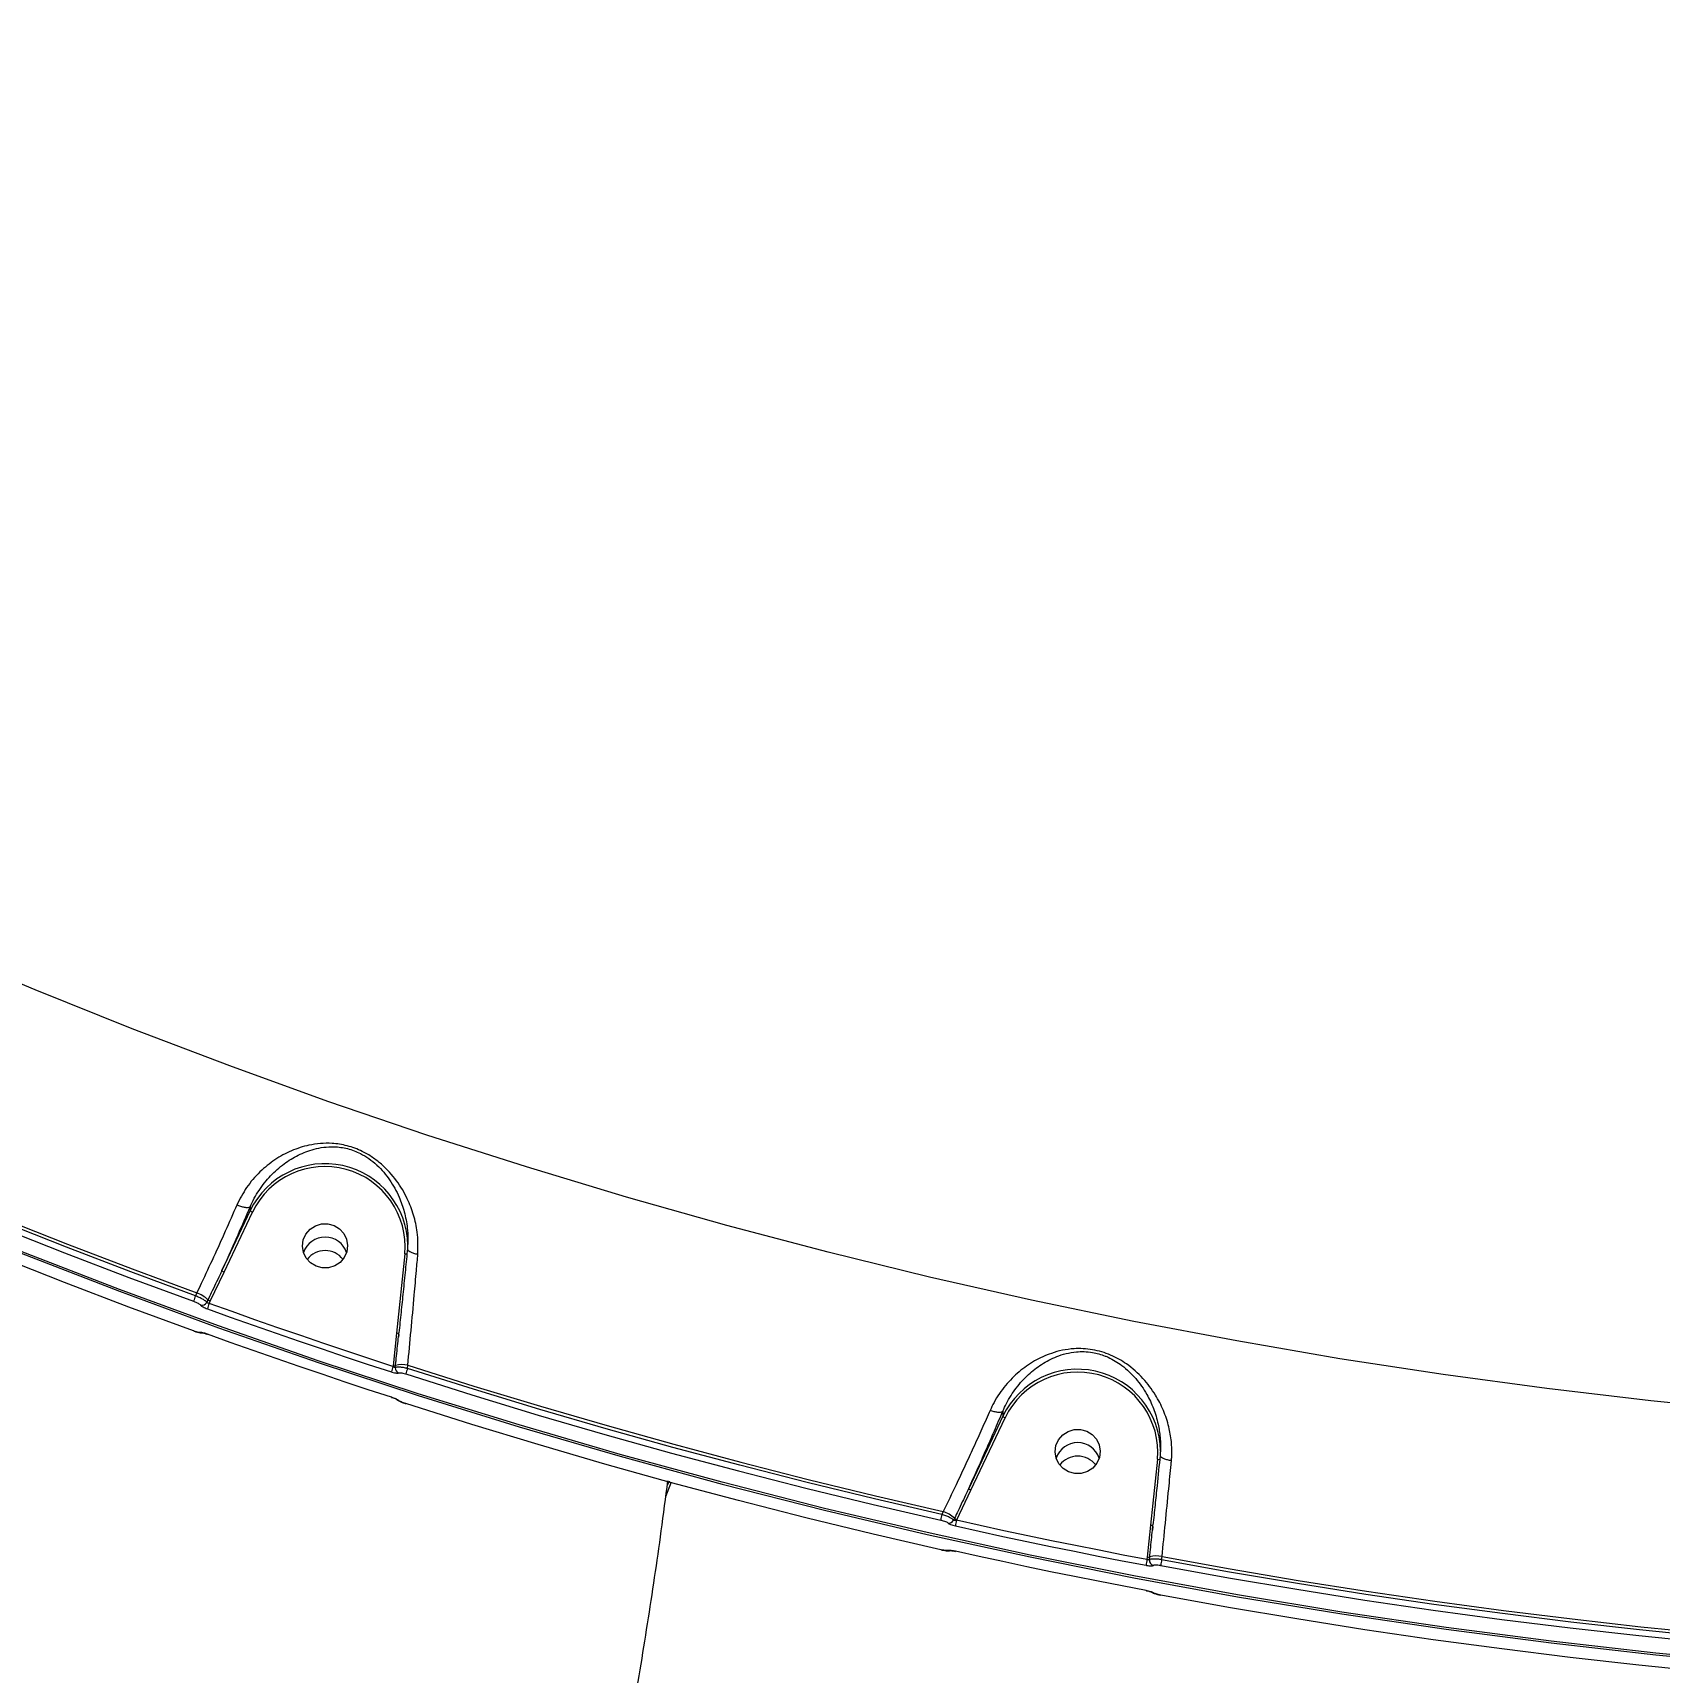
# Model space of a CAD drawing. Header units: millimetres. Extents: x -6328 to 5334, y -5037 to 4112.
# Drawn here: x -1638.3 to -1314.1, y 443.6 to 770.3 of the extents above; entities that cross this region are included whole.
import ezdxf

# ---------------------------------------------------------------- set-up
doc = ezdxf.new("R2010")
doc.units = ezdxf.units.MM
for name, color, linetype in [('DIKOM_ОБЪЕКТ', 7, 'Continuous'), ('DIKOM_РАЗМЕР_ЗОНА', 7, 'Continuous'), ('DIKOM_РАЗМЕР_ОБЪЕКТА', 7, 'Continuous')]:
    doc.layers.add(name, color=color, linetype=linetype)
doc.styles.add('style1', font='arial.ttf', dxfattribs={"width": 0.8})
doc.dimstyles.new('1-50', dxfattribs={"dimtxt": 300, "dimasz": 200, "dimexe": 100, "dimexo": 0, "dimgap": 100, "dimtad": 1, "dimtxsty": 'style1', "dimcen": 200, "dimclrd": 7, "dimclre": 7, "dimclrt": 7, "dimadec": 1, "dimazin": 2, "dimtfac": 1, "dimtmove": 0, "dimatfit": 2, "dimfxl": 0, "dimlwd": 25, "dimlwe": 18, "dimarcsym": 0})

# ---------------------------------------------------------------- blocks, each defined once
blk = doc.blocks.new('*D0')
at = {"layer": 'Defpoints', "color": 0, "transparency": 16777216}
for p in [(-3539.45, 760.32), (3333.52, 448.13), (3333.52, -4437.11)]:
    blk.add_point(p, dxfattribs=at)
at = {"layer": 'DIKOM_РАЗМЕР_ОБЪЕКТА', "color": 7, "lineweight": 18, "transparency": 16777216}
for p, q in [((-3539.45, 760.32), (-3539.45, -4537.11)), ((3333.52, 448.13), (3333.52, -4537.11))]:
    blk.add_line(p, q, dxfattribs=at)
at = {"layer": 'DIKOM_РАЗМЕР_ОБЪЕКТА', "color": 7, "lineweight": 25, "transparency": 16777216}
blk.add_line((-3339.45, -4437.11), (3133.52, -4437.11), dxfattribs=at)
at = {"layer": 'DIKOM_РАЗМЕР_ОБЪЕКТА', "color": 7, "transparency": 16777216}
for points in [[(-3339.45, -4403.77), (-3339.45, -4470.44), (-3539.45, -4437.11)], [(3133.52, -4403.77), (3133.52, -4470.44), (3333.52, -4437.11)]]:
    blk.add_solid(points, dxfattribs=at)
at = {"layer": 'DIKOM_РАЗМЕР_ОБЪЕКТА', "color": 7, "transparency": 16777216, "insert": (-102.96, -4183.94), "char_height": 300, "attachment_point": 5, "style": 'style1'}
blk.add_mtext('6900', dxfattribs=at)
blk = doc.blocks.new('*D1')
at = {"layer": 'Defpoints', "color": 0, "transparency": 16777216}
for p in [(-5040.91, 625.75), (5333.52, 448.13), (5333.52, -4936.78)]:
    blk.add_point(p, dxfattribs=at)
at = {"layer": 'DIKOM_РАЗМЕР_ЗОНА', "color": 7, "lineweight": 18, "transparency": 16777216}
for p, q in [((-5040.91, 625.75), (-5040.91, -5036.78)), ((5333.52, 448.13), (5333.52, -5036.78))]:
    blk.add_line(p, q, dxfattribs=at)
at = {"layer": 'DIKOM_РАЗМЕР_ЗОНА', "color": 7, "lineweight": 25, "transparency": 16777216}
blk.add_line((-4840.91, -4936.78), (5133.52, -4936.78), dxfattribs=at)
at = {"layer": 'DIKOM_РАЗМЕР_ЗОНА', "color": 7, "transparency": 16777216}
for points in [[(-4840.91, -4903.45), (-4840.91, -4970.11), (-5040.91, -4936.78)], [(5133.52, -4903.45), (5133.52, -4970.11), (5333.52, -4936.78)]]:
    blk.add_solid(points, dxfattribs=at)
at = {"layer": 'DIKOM_РАЗМЕР_ЗОНА', "color": 7, "transparency": 16777216, "insert": (-104.69, -4683.61), "char_height": 300, "attachment_point": 5, "style": 'style1'}
blk.add_mtext('10400', dxfattribs=at)
blk = doc.blocks.new('*D2')
at = {"layer": 'Defpoints', "color": 0, "transparency": 16777216}
for p in [(-5303.77, 2121.42), (-1621.11, 2121.42), (560.33, -2395.62)]:
    blk.add_point(p, dxfattribs=at)
at = {"layer": 'DIKOM_РАЗМЕР_ОБЪЕКТА', "color": 7, "lineweight": 18, "transparency": 16777216}
for p, q in [((-1621.11, 2121.42), (-5403.77, 2121.42)), ((560.33, -2395.62), (-5403.77, -2395.62))]:
    blk.add_line(p, q, dxfattribs=at)
at = {"layer": 'DIKOM_РАЗМЕР_ОБЪЕКТА', "color": 7, "lineweight": 25, "transparency": 16777216}
blk.add_line((-5303.77, -2195.62), (-5303.77, 1921.42), dxfattribs=at)
at = {"layer": 'DIKOM_РАЗМЕР_ОБЪЕКТА', "color": 7, "transparency": 16777216}
for points in [[(-5337.11, 1921.42), (-5270.44, 1921.42), (-5303.77, 2121.42)], [(-5337.11, -2195.62), (-5270.44, -2195.62), (-5303.77, -2395.62)]]:
    blk.add_solid(points, dxfattribs=at)
at = {"layer": 'DIKOM_РАЗМЕР_ОБЪЕКТА', "color": 7, "transparency": 16777216, "insert": (-5556.94, -137.1), "char_height": 300, "attachment_point": 5, "rotation": 90, "style": 'style1'}
blk.add_mtext('4500', dxfattribs=at)
blk = doc.blocks.new('*D3')
at = {"layer": 'Defpoints', "color": 0, "transparency": 16777216}
for p in [(-1814.92, 4111.71), (-5877.98, -3895.62), (33.33, -3895.62)]:
    blk.add_point(p, dxfattribs=at)
at = {"layer": 'DIKOM_РАЗМЕР_ЗОНА', "color": 7, "lineweight": 18, "transparency": 16777216}
for p, q in [((-1814.92, 4111.71), (-5977.98, 4111.71)), ((33.33, -3895.62), (-5977.98, -3895.62))]:
    blk.add_line(p, q, dxfattribs=at)
at = {"layer": 'DIKOM_РАЗМЕР_ЗОНА', "color": 7, "lineweight": 25, "transparency": 16777216}
blk.add_line((-5877.98, 3911.71), (-5877.98, -3695.62), dxfattribs=at)
at = {"layer": 'DIKOM_РАЗМЕР_ЗОНА', "color": 7, "transparency": 16777216}
for points in [[(-5911.31, 3911.71), (-5844.65, 3911.71), (-5877.98, 4111.71)], [(-5911.31, -3695.62), (-5844.65, -3695.62), (-5877.98, -3895.62)]]:
    blk.add_solid(points, dxfattribs=at)
at = {"layer": 'DIKOM_РАЗМЕР_ЗОНА', "color": 7, "transparency": 16777216, "insert": (-6131.15, 108.05), "char_height": 300, "attachment_point": 5, "rotation": 90, "style": 'style1'}
blk.add_mtext('8000', dxfattribs=at)

msp = doc.modelspace()

# ---------------------------------------------------------------- linework, layer by layer
at = {"layer": 'DIKOM_ОБЪЕКТ', "color": 7, "linetype": 'Continuous', "lineweight": 15}
for p, q in [((-1594.924, 536.369), (-1594.924, 535.605)), ((-1594.924, 535.605), (-1600.556, 523.667)), ((-1600.102, 523.373), (-1594.47, 535.311)), ((-1564.082, 527.011), (-1565.791, 511.204)), ((-1602.889, 517.565), (-1600.102, 523.373)), ((-1605.571, 519.226), (-1605.85, 518.635)), ((-1603.336, 517.842), (-1603.584, 517.316)), ((-1603.104, 517.109), (-1602.889, 517.565)), ((-1603.442, 510.967), (-1603.447, 510.977)), ((-1565.791, 511.204), (-1566.453, 504.69)), ((-1565.332, 510.888), (-1565.384, 510.395)), ((-1566.453, 504.69), (-1566.467, 504.557)), ((-1566.006, 504.311), (-1565.963, 504.711)), ((-1563.583, 504.154), (-1563.512, 504.815)), ((-1444.926, 494.637), (-1451.727, 480.221)), ((-1451.273, 479.927), (-1444.472, 494.343)), ((-1444.926, 495.644), (-1444.926, 494.637)), ((-1414.084, 486.043), (-1415.499, 472.953)), ((-1512.09, 478.644), (-1510.968, 481.557)), ((-1511.457, 481.693), (-1511.802, 480.83)), ((-1454.113, 474.007), (-1451.273, 479.927)), ((-1456.795, 475.668), (-1457.079, 475.066)), ((-1454.56, 474.284), (-1454.732, 473.919)), ((-1454.17, 473.886), (-1454.113, 474.007)), ((-1415.499, 472.953), (-1416.148, 466.562)), ((-1415.041, 472.636), (-1415.113, 471.948)), ((-1416.148, 466.562), (-1416.202, 466.062)), ((-1415.72, 466.006), (-1415.658, 466.583)), ((-1413.276, 466.039), (-1413.206, 466.687))]:
    msp.add_line(p, q, dxfattribs=at)
at = {"layer": 'DIKOM_ОБЪЕКТ', "color": 7, "linetype": 'Continuous', "lineweight": 15, "flags": 128}
for points in [[(-1295.035, 495.639), (-1315.784, 497.709), (-1336.493, 500.143), (-1357.154, 502.941), (-1377.761, 506.102), (-1398.308, 509.625), (-1418.788, 513.508), (-1439.194, 517.75), (-1459.519, 522.351), (-1479.759, 527.308), (-1499.905, 532.62), (-1519.951, 538.286), (-1539.892, 544.302), (-1559.72, 550.669), (-1579.43, 557.383), (-1599.016, 564.443), (-1618.47, 571.845), (-1637.786, 579.589), (-1656.96, 587.67), (-1675.984, 596.088), (-1694.852, 604.839), (-1713.559, 613.92), (-1732.098, 623.328)], [(-1707.659, 559.655), (-1695.195, 553.896), (-1682.665, 548.277), (-1670.071, 542.799), (-1657.414, 537.463), (-1644.697, 532.268), (-1631.92, 527.217), (-1619.086, 522.309), (-1606.196, 517.546)], [(-1605.85, 518.635), (-1618.73, 523.395), (-1631.553, 528.299), (-1644.319, 533.346), (-1657.026, 538.536), (-1669.673, 543.868), (-1682.256, 549.341), (-1694.776, 554.955), (-1707.23, 560.71)], [(-1707.156, 561.394), (-1694.677, 555.626), (-1682.133, 549.999), (-1669.524, 544.513), (-1656.852, 539.169), (-1644.119, 533.967), (-1631.327, 528.909), (-1618.477, 523.996), (-1605.571, 519.226)], [(-1606.196, 511.636), (-1619.086, 516.4), (-1631.92, 521.308), (-1644.697, 526.359), (-1657.414, 531.553), (-1670.071, 536.89), (-1682.665, 542.368), (-1695.195, 547.987), (-1707.66, 553.745)], [(-1575.666, 527.399), (-1576.18, 526.244), (-1577.004, 525.278), (-1578.071, 524.58), (-1579.294, 524.207), (-1580.575, 524.188), (-1581.809, 524.525), (-1582.897, 525.191), (-1583.75, 526.131), (-1584.3, 527.271), (-1584.501, 528.516), (-1584.338, 529.768), (-1583.824, 530.923), (-1583, 531.888), (-1581.933, 532.586), (-1580.709, 532.96), (-1579.429, 532.979), (-1578.194, 532.642), (-1577.107, 531.976), (-1576.253, 531.035), (-1575.704, 529.896), (-1575.502, 528.65), (-1575.666, 527.399)], [(-1293.804, 445.44), (-1314.759, 447.439), (-1335.677, 449.796), (-1356.549, 452.511), (-1377.37, 455.584), (-1398.134, 459.012), (-1418.834, 462.796), (-1439.464, 466.935), (-1460.018, 471.426), (-1480.489, 476.268), (-1500.872, 481.461), (-1521.16, 487.002), (-1541.347, 492.89), (-1561.427, 499.123), (-1581.393, 505.699), (-1601.241, 512.616), (-1620.963, 519.872), (-1640.554, 527.465)], [(-1640.554, 527.118), (-1620.963, 519.525), (-1601.241, 512.268), (-1581.393, 505.351), (-1561.427, 498.775), (-1541.347, 492.542), (-1521.16, 486.654), (-1500.872, 481.113), (-1480.489, 475.921), (-1460.018, 471.078), (-1439.464, 466.587), (-1418.834, 462.449), (-1398.134, 458.665), (-1377.37, 455.236), (-1356.549, 452.163), (-1335.677, 449.448), (-1314.759, 447.091), (-1293.804, 445.093)], [(-1566.467, 504.557), (-1571.069, 506.063), (-1575.665, 507.586), (-1580.254, 509.128), (-1584.837, 510.688), (-1589.413, 512.267), (-1593.983, 513.863), (-1598.547, 515.477), (-1603.104, 517.109)], [(-1603.447, 516.018), (-1598.887, 514.384), (-1594.319, 512.768), (-1589.745, 511.171), (-1585.165, 509.591), (-1580.578, 508.03), (-1575.985, 506.487), (-1571.386, 504.962), (-1566.781, 503.455)], [(-1566.781, 498.415), (-1571.386, 499.921), (-1575.985, 501.446), (-1580.578, 502.99), (-1585.165, 504.551), (-1589.745, 506.131), (-1594.319, 507.728), (-1598.887, 509.344), (-1603.447, 510.977)], [(-1457.079, 475.066), (-1470.534, 478.175), (-1483.952, 481.436), (-1497.331, 484.848), (-1510.669, 488.41), (-1523.965, 492.123), (-1537.217, 495.984), (-1550.424, 499.995), (-1563.583, 504.154)], [(-1563.512, 504.815), (-1550.327, 500.646), (-1537.094, 496.626), (-1523.815, 492.756), (-1510.493, 489.037), (-1497.128, 485.467), (-1483.722, 482.049), (-1470.277, 478.783), (-1456.795, 475.668)], [(-1563.894, 503.053), (-1550.724, 498.89), (-1537.506, 494.876), (-1524.243, 491.011), (-1510.936, 487.296), (-1497.587, 483.731), (-1484.197, 480.316), (-1470.768, 477.052), (-1457.302, 473.94)], [(-1457.302, 468.031), (-1470.768, 471.143), (-1484.197, 474.407), (-1497.587, 477.821), (-1510.936, 481.386), (-1524.243, 485.102), (-1537.506, 488.967), (-1550.724, 492.981), (-1563.894, 497.143)], [(-1425.667, 486.431), (-1426.182, 485.276), (-1427.006, 484.31), (-1428.073, 483.612), (-1429.296, 483.238), (-1430.577, 483.219), (-1431.811, 483.557), (-1432.899, 484.222), (-1433.752, 485.163), (-1434.302, 486.303), (-1434.503, 487.548), (-1434.34, 488.8), (-1433.826, 489.955), (-1433.002, 490.92), (-1431.935, 491.618), (-1430.711, 491.992), (-1429.431, 492.011), (-1428.196, 491.674), (-1427.108, 491.008), (-1426.255, 490.067), (-1425.706, 488.928), (-1425.504, 487.682), (-1425.667, 486.431)], [(-1416.202, 466.062), (-1420.962, 466.974), (-1425.717, 467.905), (-1430.47, 468.855), (-1435.218, 469.824), (-1439.962, 470.811), (-1444.702, 471.817), (-1449.438, 472.842), (-1454.17, 473.886)], [(-1454.39, 472.758), (-1449.654, 471.714), (-1444.915, 470.688), (-1440.171, 469.681), (-1435.422, 468.693), (-1430.67, 467.724), (-1425.914, 466.773), (-1421.154, 465.841), (-1416.391, 464.928)], [(-1416.391, 459.888), (-1421.154, 460.801), (-1425.914, 461.733), (-1430.67, 462.683), (-1435.422, 463.653), (-1440.171, 464.641), (-1444.915, 465.648), (-1449.654, 466.674), (-1454.39, 467.718)], [(-1413.463, 464.906), (-1399.923, 462.45), (-1386.355, 460.147), (-1372.762, 457.996), (-1359.144, 455.998), (-1345.505, 454.152), (-1331.845, 452.46), (-1318.166, 450.92), (-1304.47, 449.534)], [(-1304.374, 450.68), (-1318.058, 452.065), (-1331.726, 453.603), (-1345.374, 455.294), (-1359.003, 457.138), (-1372.609, 459.135), (-1386.191, 461.284), (-1399.748, 463.586), (-1413.276, 466.039)], [(-1413.206, 466.687), (-1399.65, 464.228), (-1386.065, 461.922), (-1372.455, 459.769), (-1358.821, 457.769), (-1345.165, 455.922), (-1331.488, 454.229), (-1317.792, 452.69), (-1304.079, 451.305)], [(-1304.471, 443.625), (-1318.166, 445.011), (-1331.845, 446.55), (-1345.505, 448.243), (-1359.144, 450.089), (-1372.762, 452.087), (-1386.355, 454.238), (-1399.923, 456.541), (-1413.463, 458.996)]]:
    msp.add_lwpolyline(points, dxfattribs=at)
at = {"layer": 'DIKOM_ОБЪЕКТ', "color": 7, "linetype": 'Continuous', "lineweight": 15}
for centre, radius, start, end in [((-1580.031, 528.43), 16.531, 0.83023, 154.27763), ((-1580.036, 528.38), 16.012, 355.09429, 154.35317), ((-1594.127, 536.336), 1.081, 222.54623, 251.50344), ((-1580.002, 525.818), 4.518, 18.34459, 161.65541), ((-1580.002, 525.818), 4.518, 18.34384, 161.65616), ((-1580.002, 523.106), 4.537, 37.94324, 142.05676), ((-1563.882, 527.736), 0.752, 254.61281, 293.3374), ((-1599.76, 524.398), 1.081, 222.54607, 251.50333), ((-1599.04, 515.875), 7.348, 157.93602, 166.85876), ((-1608.112, 512.626), 7.072, 47.52158, 68.94771), ((-1604.514, 517.764), 1.033, 252.60603, 334.26466), ((-1596.303, 514.37), 7.332, 158.05878, 167.01065), ((-1602.381, 518.885), 1.414, 227.52158, 248.94771), ((-1604.467, 512.226), 0.988, 248.87621, 272.77691), ((-1565.591, 511.929), 0.752, 254.61144, 293.33911), ((-1558.882, 501.806), 8.069, 160.06448, 168.20689), ((-1566.25, 505.7), 1.03, 258.64897, 286.2174), ((-1564.993, 504.209), 1.018, 174.22714, 250.23966), ((-1564.525, 499.767), 5.148, 78.64897, 106.2174), ((-1555.86, 501.381), 8.206, 160.24697, 168.24531), ((-1430.033, 487.462), 16.531, 0.83023, 154.27763), ((-1430.037, 487.412), 16.012, 355.09429, 154.35317), ((-1565.067, 498.681), 0.944, 221.29582, 253.38321), ((-1444.129, 495.368), 1.081, 222.54623, 251.50344), ((-1430.004, 484.849), 4.518, 18.34466, 161.65534), ((-1430.004, 484.85), 4.518, 18.34384, 161.65616), ((-1430.004, 482.138), 4.537, 37.94318, 142.05682), ((-1413.884, 486.768), 0.752, 254.61281, 293.3374), ((-1450.931, 480.952), 1.081, 222.54607, 251.50333), ((-1445.886, 472.266), 11.538, 165.95802, 171.65826), ((-1459.336, 469.068), 7.072, 47.52158, 68.94771), ((-1455.664, 474.362), 1.032, 259.75015, 334.60531), ((-1453.604, 475.327), 1.414, 227.52158, 248.94771), ((-1442.946, 471.107), 11.563, 166.09432, 171.78888), ((-1415.299, 473.678), 0.752, 254.61144, 293.33911), ((-1455.611, 468.826), 0.983, 256.09134, 280.78757), ((-1402.98, 463.276), 13.512, 168.1013, 172.97722), ((-1415.945, 467.572), 1.03, 258.64897, 286.2174), ((-1414.705, 465.909), 1.019, 174.54689, 257.41662), ((-1414.22, 461.639), 5.148, 78.64897, 106.2174), ((-1399.753, 463.231), 13.811, 168.27048, 173.0357), ((-1414.772, 460.382), 0.956, 236.65154, 260.68092)]:
    msp.add_arc(centre, radius, start, end, dxfattribs=at)
for points, knots in [([(-1739.94, 630.53), (-1739.272, 632.856), (-1737.962, 637.417), (-1735.241, 645.416), (-1732.008, 654.164), (-1728.17, 663.851), (-1723.663, 674.625), (-1719.07, 685.121), (-1714.589, 695.031), (-1710.625, 703.599), (-1706.56, 712.215), (-1702.42, 720.841), (-1698.073, 729.755), (-1692.548, 740.917), (-1685.68, 754.546), (-1677.364, 770.713), (-1668.915, 786.836), (-1660.417, 802.791), (-1652.249, 817.904), (-1644.222, 832.567), (-1636.533, 846.452), (-1628.79, 860.287), (-1620.157, 875.554), (-1610.75, 891.999), (-1600.552, 909.608), (-1590.965, 925.97), (-1581.724, 941.573), (-1573.026, 956.117), (-1564.408, 970.39), (-1554.944, 985.917), (-1544.808, 1002.363), (-1534.023, 1019.651), (-1524.061, 1035.429), (-1514.614, 1050.222), (-1505.854, 1063.793), (-1497.299, 1076.903), (-1488.925, 1089.594), (-1480.582, 1102.105), (-1475.085, 1110.223), (-1472.334, 1114.286)], [0, 0, 0, 0, 0.0321108, 0.0629807, 0.0939441, 0.1252643, 0.1566821, 0.189835, 0.2117861, 0.2337707, 0.2537041, 0.2736375, 0.2936718, 0.313706, 0.3466387, 0.3796847, 0.4118208, 0.4412262, 0.470712, 0.4960472, 0.5214337, 0.5455273, 0.5696649, 0.6018539, 0.6313075, 0.6608414, 0.6862174, 0.7116447, 0.7357766, 0.7599525, 0.7922219, 0.8217486, 0.8513558, 0.8767942, 0.9022838, 0.9264743, 0.9507088, 0.9753312, 1, 1, 1, 1]), ([(-1561.511, 526.943), (-1561.487, 528.417), (-1561.445, 531.088), (-1562.289, 534.767), (-1563.614, 538.226), (-1565.67, 541.67), (-1568.109, 544.382), (-1570.533, 546.265), (-1572.79, 547.591), (-1575.578, 548.634), (-1578.445, 549.069), (-1580.985, 549.027), (-1583.725, 548.608), (-1586.784, 547.604), (-1590.052, 545.823), (-1593.062, 543.386), (-1595.702, 540.395), (-1596.975, 537.916), (-1597.59, 536.718)], [0, 0, 0, 0, 0.0785517, 0.1424077, 0.2076086, 0.2856911, 0.3665348, 0.4050987, 0.4448429, 0.4974371, 0.549685, 0.5917849, 0.6349331, 0.7063605, 0.7797217, 0.8533218, 0.9291388, 1, 1, 1, 1]), ([(-1594.925, 536.369), (-1594.924, 536.369), (-1594.424, 537.537), (-1593.199, 539.776), (-1590.896, 542.65), (-1588.26, 544.977), (-1585.372, 546.756), (-1582.718, 547.79), (-1580.287, 548.278), (-1578.088, 548.4), (-1575.555, 548.073), (-1573.13, 547.156), (-1571.208, 545.983), (-1570.186, 545.151), (-1568.706, 543.785), (-1566.99, 541.732), (-1565.269, 538.58), (-1564.143, 535.347), (-1563.498, 531.932), (-1563.459, 529.433), (-1563.585, 528.052), (-1563.585, 528.052)], [0, 0, 0, 0, 0.0000323, 0.072286, 0.1479211, 0.2257074, 0.298265, 0.3724148, 0.4135313, 0.4555534, 0.5045043, 0.5531027, 0.5886417, 0.6257728, 0.6276724, 0.7057769, 0.7871257, 0.8527643, 0.919529, 0.999959, 1, 1, 1, 1]), ([(-1597.59, 536.718), (-1598.349, 534.986), (-1599.838, 531.586), (-1602.234, 526.319), (-1604.152, 522.205), (-1605.273, 519.853), (-1605.571, 519.226)], [0, 0, 0, 0, 0.3028924, 0.5944611, 0.8920287, 1, 1, 1, 1]), ([(-1600.556, 523.667), (-1600.014, 524.856), (-1598.926, 527.245), (-1597.018, 531.523), (-1595.719, 534.528), (-1594.924, 536.369)], [0, 0, 0, 0, 0.2774665, 0.5572993, 1, 1, 1, 1]), ([(-1594.925, 536.369), (-1595.005, 536.307), (-1595.167, 536.183), (-1595.706, 536.168), (-1596.393, 536.285), (-1597.012, 536.48), (-1597.41, 536.64), (-1597.548, 536.7), (-1597.59, 536.718)], [0, 0, 0, 0, 0.2204855, 0.440971, 0.6614568, 0.8819434, 0.9635568, 1, 1, 1, 1]), ([(-1594.924, 536.369), (-1594.924, 536.369), (-1594.924, 536.369), (-1594.924, 536.369), (-1594.925, 536.369)], [0, 0, 0, 0, 0.6968069, 1, 1, 1, 1]), ([(-1563.585, 528.052), (-1563.723, 526.65), (-1564, 523.829), (-1564.431, 519.563), (-1564.863, 515.351), (-1565.15, 512.613), (-1565.294, 511.239)], [0, 0, 0, 0, 0.2595447, 0.5218385, 0.7598795, 1, 1, 1, 1]), ([(-1563.585, 528.052), (-1563.572, 527.949), (-1563.546, 527.743), (-1563.156, 527.433), (-1562.554, 527.166), (-1562, 527.025), (-1561.644, 526.963), (-1561.557, 526.95), (-1561.511, 526.943)], [0, 0, 0, 0, 0.231622, 0.4632441, 0.6948665, 0.9264897, 0.9610341, 1, 1, 1, 1]), ([(-1563.512, 504.815), (-1563.296, 507.104), (-1562.858, 511.747), (-1562.282, 518.11), (-1561.833, 523.195), (-1561.604, 525.857), (-1561.511, 526.943)], [0, 0, 0, 0, 0.3072584, 0.6233184, 0.8463529, 1, 1, 1, 1]), ([(-1600.556, 523.667), (-1600.697, 523.368), (-1601.402, 521.875), (-1602.343, 519.939), (-1603.121, 518.295), (-1603.336, 517.842)], [0, 0, 0, 0, 0.1533127, 0.7665794, 1, 1, 1, 1]), ([(-1606.196, 517.546), (-1606.037, 517.484), (-1605.72, 517.362), (-1605.301, 517.154), (-1604.986, 516.958), (-1604.858, 516.838), (-1604.827, 516.786), (-1604.823, 516.779)], [0, 0, 0, 0, 0.240665, 0.4814361, 0.721633, 0.9612014, 1, 1, 1, 1]), ([(-1603.584, 517.316), (-1603.591, 517.328), (-1603.643, 517.412), (-1603.858, 517.61), (-1604.378, 517.944), (-1605.068, 518.306), (-1605.59, 518.525), (-1605.85, 518.635)], [0, 0, 0, 0, 0.0387882, 0.2783653, 0.5186336, 0.7594353, 1, 1, 1, 1]), ([(-1604.823, 516.779), (-1604.819, 516.772), (-1604.788, 516.72), (-1604.659, 516.601), (-1604.344, 516.406), (-1603.924, 516.2), (-1603.606, 516.078), (-1603.447, 516.018)], [0, 0, 0, 0, 0.0385716, 0.2780899, 0.5183557, 0.7592314, 1, 1, 1, 1]), ([(-1603.104, 517.109), (-1603.16, 517.121), (-1603.273, 517.145), (-1603.421, 517.197), (-1603.531, 517.253), (-1603.574, 517.294), (-1603.583, 517.313), (-1603.584, 517.316)], [0, 0, 0, 0, 0.2442311, 0.4858979, 0.7246337, 0.9617552, 1, 1, 1, 1]), ([(-1604.823, 511.304), (-1604.862, 511.297), (-1604.94, 511.281), (-1605.242, 511.338), (-1605.642, 511.447), (-1605.983, 511.559), (-1606.168, 511.626), (-1606.196, 511.636)], [0, 0, 0, 0, 0.2393873, 0.4786703, 0.7179146, 0.9577109, 1, 1, 1, 1]), ([(-1606.109, 511.601), (-1605.982, 511.555), (-1605.641, 511.432), (-1605.096, 511.292), (-1604.75, 511.199), (-1604.473, 511.23), (-1604.42, 511.236)], [0, 0, 0, 0, 0.1918381, 0.516906, 0.9072759, 1, 1, 1, 1]), ([(-1603.447, 510.977), (-1603.475, 510.987), (-1603.661, 511.054), (-1604.002, 511.165), (-1604.403, 511.272), (-1604.706, 511.328), (-1604.784, 511.312), (-1604.823, 511.304)], [0, 0, 0, 0, 0.0426165, 0.282457, 0.5216215, 0.7607575, 1, 1, 1, 1]), ([(-1604.419, 511.249), (-1604.42, 511.249), (-1604.426, 511.249), (-1604.382, 511.244), (-1604.275, 511.223), (-1604.057, 511.168), (-1603.764, 511.08), (-1603.542, 511), (-1603.442, 510.965)], [0, 0, 0, 0, 0.0248813, 0.1383704, 0.2896762, 0.5107899, 0.7807942, 1, 1, 1, 1]), ([(-1565.963, 504.711), (-1565.928, 505.037), (-1565.753, 506.67), (-1565.544, 508.847), (-1565.35, 510.699), (-1565.294, 511.239)], [0, 0, 0, 0, 0.1504218, 0.7521282, 1, 1, 1, 1]), ([(-1411.319, 485.843), (-1411.299, 486.101), (-1411.204, 487.362), (-1411.279, 489.627), (-1411.817, 492.716), (-1412.861, 495.84), (-1414.542, 499.099), (-1416.921, 502.263), (-1419.915, 504.948), (-1422.84, 506.62), (-1425.199, 507.484), (-1427.044, 507.919), (-1428.924, 508.127), (-1430.948, 508.11), (-1433.091, 507.812), (-1435.763, 507.07), (-1438.695, 505.717), (-1441.75, 503.576), (-1444.481, 500.828), (-1446.36, 498.143), (-1447.22, 496.336), (-1447.477, 495.798)], [0, 0, 0, 0, 0.013455, 0.0657647, 0.1192356, 0.1826302, 0.2473566, 0.3250329, 0.4053504, 0.467846, 0.4985595, 0.5302984, 0.5609722, 0.5926248, 0.6340457, 0.6764914, 0.747173, 0.8197567, 0.8928425, 0.9680649, 1, 1, 1, 1]), ([(-1444.926, 495.643), (-1444.926, 495.644), (-1444.709, 496.158), (-1443.931, 497.809), (-1442.296, 500.364), (-1439.924, 502.961), (-1437.239, 505.054), (-1434.708, 506.387), (-1432.346, 507.158), (-1430.504, 507.485), (-1428.715, 507.545), (-1426.754, 507.356), (-1425.119, 506.891), (-1423.117, 506.04), (-1420.859, 504.65), (-1418.301, 502.167), (-1416.282, 499.249), (-1414.839, 496.187), (-1413.965, 493.293), (-1413.517, 490.394), (-1413.476, 488.28), (-1413.564, 487.081), (-1413.586, 486.841), (-1413.587, 486.841)], [0, 0, 0, 0, 0.000041, 0.0326047, 0.10772, 0.184901, 0.2566609, 0.3299804, 0.3703908, 0.4116923, 0.4402779, 0.4699636, 0.5164121, 0.5278399, 0.5878092, 0.6656764, 0.746577, 0.811762, 0.8780595, 0.9317529, 0.9864076, 0.9999677, 1, 1, 1, 1]), ([(-1566.781, 503.455), (-1566.743, 503.443), (-1566.544, 503.379), (-1566.188, 503.283), (-1565.778, 503.208), (-1565.466, 503.19), (-1565.38, 503.231), (-1565.338, 503.251)], [0, 0, 0, 0, 0.0557734, 0.2968037, 0.5326623, 0.7662387, 1, 1, 1, 1]), ([(-1566.006, 504.311), (-1566.02, 504.307), (-1566.049, 504.297), (-1566.152, 504.34), (-1566.282, 504.418), (-1566.393, 504.498), (-1566.456, 504.548), (-1566.467, 504.557)], [0, 0, 0, 0, 0.2178619, 0.443589, 0.6835988, 0.9397725, 1, 1, 1, 1]), ([(-1563.583, 504.154), (-1563.645, 504.169), (-1563.98, 504.245), (-1564.579, 504.355), (-1565.268, 504.426), (-1565.791, 504.419), (-1565.934, 504.347), (-1566.006, 504.311)], [0, 0, 0, 0, 0.0547627, 0.2944094, 0.5301252, 0.7646885, 1, 1, 1, 1]), ([(-1565.338, 503.251), (-1565.295, 503.271), (-1565.209, 503.312), (-1564.896, 503.296), (-1564.486, 503.222), (-1564.13, 503.128), (-1563.931, 503.064), (-1563.894, 503.053)], [0, 0, 0, 0, 0.2340719, 0.4679654, 0.7039629, 0.944859, 1, 1, 1, 1]), ([(-1565.338, 497.776), (-1565.341, 497.78), (-1565.374, 497.815), (-1565.507, 497.905), (-1565.839, 498.065), (-1566.282, 498.246), (-1566.615, 498.358), (-1566.781, 498.415)], [0, 0, 0, 0, 0.027856, 0.2650195, 0.5077103, 0.7539625, 1, 1, 1, 1]), ([(-1566.776, 498.403), (-1566.748, 498.394), (-1566.565, 498.336), (-1566.25, 498.221), (-1565.922, 498.086), (-1565.741, 497.999), (-1565.669, 497.957), (-1565.671, 497.958), (-1565.671, 497.958)], [0, 0, 0, 0, 0.0563956, 0.3582193, 0.6143479, 0.8113559, 0.9439144, 1, 1, 1, 1]), ([(-1565.773, 498.062), (-1565.756, 498.04), (-1565.688, 497.954), (-1565.53, 497.838), (-1565.252, 497.663), (-1564.8, 497.46), (-1564.273, 497.258), (-1563.972, 497.163), (-1563.885, 497.135)], [0, 0, 0, 0, 0.0374775, 0.1465219, 0.3126709, 0.6213997, 0.8890731, 1, 1, 1, 1]), ([(-1563.894, 497.143), (-1564.06, 497.199), (-1564.392, 497.311), (-1564.835, 497.489), (-1565.167, 497.648), (-1565.301, 497.737), (-1565.334, 497.772), (-1565.338, 497.776)], [0, 0, 0, 0, 0.2457883, 0.4917905, 0.7342879, 0.9715254, 1, 1, 1, 1]), ([(-1447.477, 495.798), (-1448.01, 494.586), (-1449.082, 492.148), (-1450.773, 488.413), (-1452.5, 484.669), (-1454.5, 480.412), (-1455.944, 477.426), (-1456.795, 475.668)], [0, 0, 0, 0, 0.1872854, 0.3765509, 0.5570061, 0.7391968, 1, 1, 1, 1]), ([(-1451.727, 480.221), (-1451.158, 481.468), (-1450.017, 483.972), (-1448.303, 487.818), (-1446.584, 491.745), (-1445.48, 494.339), (-1444.926, 495.644)], [0, 0, 0, 0, 0.2380428, 0.4781615, 0.737711, 1, 1, 1, 1]), ([(-1444.926, 495.643), (-1445.013, 495.567), (-1445.187, 495.416), (-1445.742, 495.364), (-1446.441, 495.452), (-1447.008, 495.618), (-1447.351, 495.747), (-1447.433, 495.78), (-1447.477, 495.798)], [0, 0, 0, 0, 0.231622, 0.4632441, 0.6948665, 0.9264897, 0.9610341, 1, 1, 1, 1]), ([(-1444.926, 495.644), (-1444.926, 495.644), (-1444.926, 495.644), (-1444.926, 495.643), (-1444.926, 495.643)], [0, 0, 0, 0, 0.6235445, 1, 1, 1, 1]), ([(-1413.586, 486.841), (-1413.786, 484.837), (-1414.112, 481.578), (-1414.591, 476.91), (-1414.864, 474.299), (-1415.002, 472.988)], [0, 0, 0, 0, 0.4427007, 0.7201669, 1, 1, 1, 1]), ([(-1413.587, 486.841), (-1413.572, 486.753), (-1413.543, 486.577), (-1413.149, 486.308), (-1412.545, 486.071), (-1411.933, 485.931), (-1411.513, 485.867), (-1411.365, 485.849), (-1411.319, 485.843)], [0, 0, 0, 0, 0.2204855, 0.440971, 0.6614568, 0.8819434, 0.9635568, 1, 1, 1, 1]), ([(-1413.206, 466.687), (-1412.981, 468.892), (-1412.525, 473.365), (-1411.918, 479.55), (-1411.521, 483.695), (-1411.345, 485.563), (-1411.319, 485.843)], [0, 0, 0, 0, 0.3434989, 0.6969397, 0.9545307, 1, 1, 1, 1]), ([(-1633.024, 101.657), (-1631.916, 103.689), (-1627.953, 110.95), (-1621.408, 123.616), (-1613.386, 139.655), (-1605.64, 155.876), (-1598.153, 172.26), (-1590.931, 188.807), (-1583.975, 205.511), (-1577.289, 222.368), (-1570.874, 239.374), (-1564.732, 256.524), (-1558.864, 273.813), (-1553.274, 291.236), (-1547.963, 308.789), (-1542.932, 326.466), (-1538.183, 344.263), (-1533.717, 362.174), (-1529.536, 380.195), (-1525.641, 398.32), (-1522.035, 416.544), (-1518.713, 434.861), (-1515.695, 453.27), (-1513.342, 468.904), (-1512.111, 478.424), (-1511.68, 481.755)], [0, 0, 0, 0, 0.0175204, 0.0626367, 0.1078054, 0.1530264, 0.1982995, 0.2436241, 0.289, 0.3344264, 0.3799029, 0.4254286, 0.4710027, 0.5166243, 0.5622925, 0.6080062, 0.6537643, 0.6995657, 0.7454091, 0.7912934, 0.8372171, 0.8831791, 0.929178, 0.9752124, 1, 1, 1, 1]), ([(-1451.727, 480.221), (-1451.868, 479.922), (-1452.573, 478.429), (-1453.532, 476.455), (-1454.327, 474.774), (-1454.56, 474.284)], [0, 0, 0, 0, 0.150422, 0.7521248, 1, 1, 1, 1]), ([(-1457.302, 473.94), (-1457.132, 473.898), (-1456.792, 473.814), (-1456.343, 473.657), (-1456.011, 473.499), (-1455.881, 473.397), (-1455.851, 473.351), (-1455.847, 473.347)], [0, 0, 0, 0, 0.2457883, 0.4917905, 0.7342879, 0.9715254, 1, 1, 1, 1]), ([(-1454.732, 473.919), (-1454.737, 473.928), (-1454.788, 474.004), (-1454.999, 474.182), (-1455.536, 474.478), (-1456.259, 474.792), (-1456.806, 474.975), (-1457.079, 475.066)], [0, 0, 0, 0, 0.0286324, 0.2670867, 0.510146, 0.7556544, 1, 1, 1, 1]), ([(-1454.17, 473.886), (-1454.236, 473.878), (-1454.366, 473.863), (-1454.541, 473.862), (-1454.665, 473.877), (-1454.714, 473.9), (-1454.728, 473.914), (-1454.731, 473.918), (-1454.732, 473.919)], [0, 0, 0, 0, 0.263118, 0.515948, 0.7521042, 0.9410882, 0.9741792, 1, 1, 1, 1]), ([(-1455.847, 473.347), (-1455.844, 473.342), (-1455.814, 473.296), (-1455.684, 473.195), (-1455.351, 473.039), (-1454.901, 472.883), (-1454.56, 472.8), (-1454.39, 472.758)], [0, 0, 0, 0, 0.027856, 0.2650195, 0.5077103, 0.7539625, 1, 1, 1, 1]), ([(-1415.658, 466.583), (-1415.623, 466.909), (-1415.448, 468.542), (-1415.243, 470.678), (-1415.054, 472.489), (-1415.002, 472.988)], [0, 0, 0, 0, 0.1533124, 0.7665831, 1, 1, 1, 1]), ([(-1455.847, 467.872), (-1455.888, 467.859), (-1455.97, 467.834), (-1456.282, 467.851), (-1456.697, 467.908), (-1457.06, 467.977), (-1457.264, 468.022), (-1457.302, 468.031)], [0, 0, 0, 0, 0.2340719, 0.4679654, 0.7039629, 0.944859, 1, 1, 1, 1]), ([(-1457.205, 468.005), (-1457.071, 467.975), (-1456.706, 467.894), (-1456.124, 467.823), (-1455.755, 467.774), (-1455.479, 467.846), (-1455.428, 467.86)], [0, 0, 0, 0, 0.1910058, 0.5207489, 0.9118062, 1, 1, 1, 1]), ([(-1454.39, 467.718), (-1454.429, 467.726), (-1454.633, 467.771), (-1454.997, 467.839), (-1455.412, 467.894), (-1455.725, 467.91), (-1455.807, 467.884), (-1455.847, 467.872)], [0, 0, 0, 0, 0.0557734, 0.2968037, 0.5326623, 0.7662387, 1, 1, 1, 1]), ([(-1455.433, 467.868), (-1455.432, 467.868), (-1455.43, 467.868), (-1455.356, 467.866), (-1455.203, 467.853), (-1454.924, 467.814), (-1454.627, 467.762), (-1454.434, 467.717), (-1454.38, 467.704)], [0, 0, 0, 0, 0.0724409, 0.1930003, 0.3656438, 0.5998935, 0.8887385, 1, 1, 1, 1]), ([(-1416.391, 464.928), (-1416.362, 464.923), (-1416.167, 464.887), (-1415.809, 464.837), (-1415.385, 464.813), (-1415.06, 464.836), (-1414.971, 464.888), (-1414.927, 464.914)], [0, 0, 0, 0, 0.0426165, 0.282457, 0.5216215, 0.7607575, 1, 1, 1, 1]), ([(-1415.72, 466.006), (-1415.735, 465.996), (-1415.765, 465.975), (-1415.872, 465.976), (-1416.012, 466.001), (-1416.129, 466.036), (-1416.192, 466.059), (-1416.202, 466.062)], [0, 0, 0, 0, 0.2368888, 0.4742431, 0.7137485, 0.9566078, 1, 1, 1, 1]), ([(-1413.276, 466.039), (-1413.325, 466.046), (-1413.649, 466.095), (-1414.248, 466.159), (-1414.957, 466.179), (-1415.499, 466.132), (-1415.646, 466.048), (-1415.72, 466.006)], [0, 0, 0, 0, 0.0422597, 0.2819829, 0.5212715, 0.7606222, 1, 1, 1, 1]), ([(-1414.927, 464.914), (-1414.883, 464.94), (-1414.794, 464.993), (-1414.469, 465.017), (-1414.044, 464.995), (-1413.686, 464.946), (-1413.492, 464.911), (-1413.463, 464.906)], [0, 0, 0, 0, 0.2393873, 0.4786703, 0.7179146, 0.9577109, 1, 1, 1, 1]), ([(-1414.927, 459.439), (-1414.932, 459.444), (-1414.968, 459.477), (-1415.11, 459.55), (-1415.447, 459.666), (-1415.891, 459.786), (-1416.224, 459.854), (-1416.391, 459.888)], [0, 0, 0, 0, 0.0385716, 0.2780899, 0.5183557, 0.7592314, 1, 1, 1, 1]), ([(-1416.388, 459.877), (-1416.36, 459.872), (-1416.181, 459.84), (-1415.871, 459.768), (-1415.546, 459.679), (-1415.365, 459.618), (-1415.294, 459.587), (-1415.298, 459.589), (-1415.299, 459.589)], [0, 0, 0, 0, 0.0546315, 0.3528774, 0.6109914, 0.8119741, 0.9489868, 1, 1, 1, 1]), ([(-1415.444, 459.712), (-1415.418, 459.684), (-1415.336, 459.596), (-1415.16, 459.488), (-1414.849, 459.336), (-1414.365, 459.187), (-1413.806, 459.051), (-1413.516, 458.999), (-1413.442, 458.986)], [0, 0, 0, 0, 0.0494803, 0.1579585, 0.3121893, 0.6516857, 0.9106053, 1, 1, 1, 1]), ([(-1413.463, 458.996), (-1413.629, 459.03), (-1413.962, 459.096), (-1414.407, 459.214), (-1414.744, 459.329), (-1414.886, 459.402), (-1414.922, 459.435), (-1414.927, 459.439)], [0, 0, 0, 0, 0.240665, 0.4814361, 0.721633, 0.9612014, 1, 1, 1, 1])]:
    msp.add_open_spline(points, degree=3, knots=knots, dxfattribs=at)

# ---------------------------------------------------------------- dimensions: what is measured, and where the dimension line sits
at = {"layer": 'DIKOM_РАЗМЕР_ЗОНА'}
dim = msp.add_linear_dim(base=(-5877.98, -3895.616), p1=(-1814.925, 4111.709), p2=(33.33, -3895.616), angle=90, text='8000', dimstyle='1-50', dxfattribs=at)
dim.commit()
dim.dimension.update_dxf_attribs({"geometry": '*D3', "text_midpoint": (-5877.98, 108.046), "dimtype": 160})
dim = msp.add_linear_dim(base=(5333.521, -4936.782), p1=(-5040.908, 625.746), p2=(5333.521, 448.128), text='10400', dimstyle='1-50', dxfattribs=at)
dim.commit()
dim.dimension.update_dxf_attribs({"geometry": '*D1', "text_midpoint": (-104.69, -4936.782), "dimtype": 160})
at = {"layer": 'DIKOM_РАЗМЕР_ОБЪЕКТА'}
dim = msp.add_linear_dim(base=(-5303.773, 2121.419), p1=(560.33, -2395.616), p2=(-1621.109, 2121.419), angle=90, text='4500', dimstyle='1-50', dxfattribs=at)
dim.commit()
dim.dimension.update_dxf_attribs({"geometry": '*D2', "text_midpoint": (-5303.773, -137.099), "dimtype": 160})
dim = msp.add_linear_dim(base=(3333.521, -4437.108), p1=(-3539.449, 760.323), p2=(3333.521, 448.128), text='6900', dimstyle='1-50', dxfattribs=at)
dim.commit()
dim.dimension.update_dxf_attribs({"geometry": '*D0', "text_midpoint": (-102.964, -4437.108), "dimtype": 160})

doc.saveas('drawing.dxf')
